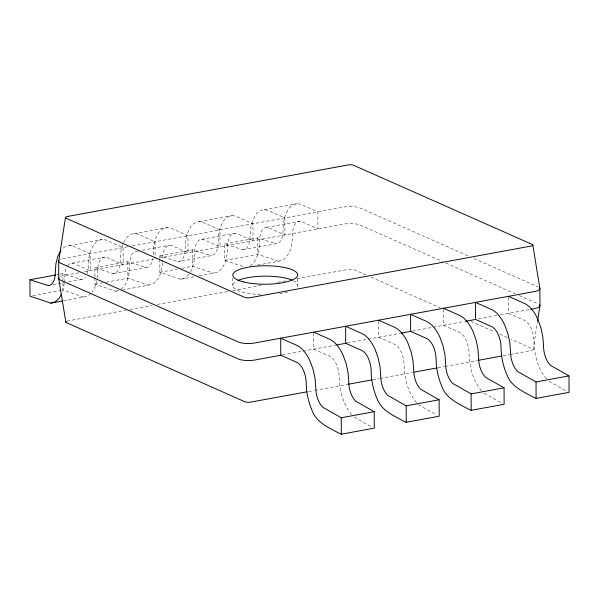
<?xml version="1.0" encoding="UTF-8"?>
<svg xmlns="http://www.w3.org/2000/svg" width="599" height="599" viewBox="0 0 599 599"><rect width="100%" height="100%" fill="white"/><g stroke="black" fill="none" stroke-linecap="round" stroke-linejoin="round"><path stroke-width="0.45" stroke-dasharray="3 2.25" d="M64.333 283.32L62.333 292.394M64.392 282.466L64.827 276.498A17.76 9.12 79.6 0 1 66.759 267.004M97.233 278.108L97.787 270.441A17.76 9.12 79.6 0 1 107.258 257.637L123.139 264.676L123.08 247.649L107.199 240.611A35.513 18.247 79.6 0 0 93.758 244.609L90.756 250.322L88.877 257.69L88.263 266.211A17.76 9.12 79.6 0 1 87.012 274.162M153.187 254.276L153.808 245.747L155.68 238.38L158.683 232.674A35.513 18.247 79.6 0 1 172.13 228.676L188.011 235.714L188.071 252.741L172.19 245.702A17.76 9.12 79.6 0 0 162.718 258.498L162.471 261.913M162.404 262.766C162.022 270.493 159.821 278.969 153.292 283.769L148.702 285.131L123.065 289.841M533.177 349.397L537.415 322.022M96.753 280.602L95.293 286.329L92.291 292.042M122.72 244.444L120.841 251.812L120.227 260.333A17.76 9.12 79.6 0 1 113.218 273.653L94.874 267.805L94.912 276.94M123.813 242.355L125.723 238.731A35.513 18.247 79.6 0 1 139.163 234.733L155.044 241.779L155.104 258.805M190.362 271.991L192.189 268.517L194.061 261.149L194.682 252.621A17.76 9.12 79.6 0 1 204.154 239.825L220.035 246.863L219.975 229.836L204.094 222.798A35.513 18.247 79.6 0 0 190.647 226.796L187.644 232.502L185.772 239.877L185.151 248.398A17.76 9.12 79.6 0 1 178.143 261.711L159.806 255.87L159.813 258.611M90.981 293.263L88.36 295.704L83.778 297.067L63.636 300.773M120.983 289.212C128.351 283.469 129.384 273.249 129.751 264.563A17.76 9.12 79.6 0 1 139.223 251.76M189.179 274.23L185.256 277.891L180.666 279.254L159.866 272.313L159.821 259.524M250.18 265.949C257.997 260.206 259.3 249.701 259.607 240.686A17.76 9.12 79.6 0 1 269.078 227.89L284.959 234.928L284.899 217.901L269.018 210.863A35.513 18.247 79.6 0 0 255.578 214.861L252.576 220.567L250.696 227.934L250.083 236.463A17.76 9.12 79.6 0 1 243.074 249.776L224.73 243.935L224.79 260.378L242.977 266.48M94.912 277.861L94.934 284.255L115.742 291.189L118.033 290.508M198.98 275.884L213.633 273.189L218.216 271.826C226.033 266.083 227.335 255.578 227.642 246.563A17.76 9.12 79.6 0 1 237.114 233.76L252.995 240.805L252.935 223.779L237.054 216.741A35.513 18.247 79.6 0 0 223.614 220.739L220.612 226.444L218.732 233.812L218.111 242.34A17.76 9.12 79.6 0 1 211.11 255.653L178.143 261.711M257.503 265.125L278.557 261.254L283.147 259.891C290.964 254.141 292.26 243.643 292.574 234.628A17.76 9.12 79.6 0 1 302.038 221.825L317.927 228.87L317.867 211.844L301.986 204.798A35.513 18.247 79.6 0 0 288.538 208.796L285.536 214.509L283.664 221.877L283.042 230.405A17.76 9.12 79.6 0 1 276.034 243.718L243.074 249.776M67.103 321.101L126.239 310.155M69.304 245.642L102.272 239.585M134.236 233.707L167.196 227.65M199.16 221.772L232.127 215.707M264.092 209.837L297.052 203.772M127.632 246.818L64.145 258.491A11.838 3.362 -0.2 0 0 60.005 259.786M132.229 245.972L343.833 207.067A11.838 3.362 -0.2 0 1 360.179 208.048L468.792 256.2M71.835 263.186L104.795 257.121M142.255 250.24L169.719 245.186M201.683 239.308L234.651 233.251M266.615 227.373L299.575 221.316M56.501 274.859L59.249 274.357M60.17 274.192L62.91 273.683L81.254 279.523A17.76 9.12 79.6 0 0 85.507 277.015M94.874 267.805L127.842 261.748L146.178 267.588A17.76 9.12 79.6 0 0 152.88 258.536M159.806 255.87L192.766 249.813L211.11 255.653M224.73 243.935L257.697 237.87L276.034 243.718M78.926 272.807L64.205 275.51A11.838 3.362 -0.2 0 0 60.065 276.805M84.452 271.789L153.449 259.105M158.765 258.132L343.893 224.093A11.838 3.362 -0.2 0 1 360.239 225.074L442.339 261.471M52.869 284.742L63.853 282.728M68.436 281.882L81.254 279.523M113.218 273.653L146.178 267.588M32.758 295.681L61.143 290.463M94.934 284.255L102.257 282.908M105.926 282.234L127.901 278.191L148.702 285.131M159.866 272.313L177.259 269.116M181.834 268.277L192.826 266.256L213.633 273.189M224.79 260.378L257.75 254.32L278.557 261.254M115.742 291.189L119.403 290.515M180.666 279.254L194.405 276.731M129.908 309.481L151.929 305.43M157.432 304.419L228.084 291.428M232.667 290.582L261.112 285.356M277.629 282.316L286.801 280.632M296.894 278.775L348.932 269.288A4.897 1.393 -0.2 0 1 353.709 269.572L365.914 274.866M282.399 354.937L335.762 345.129M347.525 342.965L400.162 333.284M412.456 331.03L432.366 327.368M433.279 327.196L464.562 321.446M478.301 318.923L499.356 315.052M500.27 314.879L529.883 309.436M308.522 391.544L314.033 390.533M314.947 390.368L347.061 384.461M372.75 379.736L379.174 378.561M380.088 378.388L412.202 372.488M437.899 367.764L444.316 366.581M445.237 366.408L477.351 360.508M503.04 355.784L509.464 354.601M510.378 354.436L531.897 350.408A4.897 1.393 -0.2 0 0 532.96 349.045L510.902 339.146M83.778 297.067L62.97 290.133L62.91 273.683M473.921 258.476L538.059 286.914M445.761 262.991L515.028 293.705M519.303 295.599L538.119 303.94M371.028 277.135L440.115 307.759M470.821 321.371L494.699 331.958M499.813 334.227L507.495 337.634M549.028 381.264L566.587 391.237M484.097 393.206L501.655 403.179M418.372 404.684L436.731 415.114M354.241 417.076L371.799 427.05M546.498 378.77C537.632 368.685 534.495 354.78 533.986 341.662A17.76 9.12 79.6 0 0 524.395 320.405L508.514 313.367L508.454 296.34M481.574 390.713C472.701 380.627 469.564 366.723 469.062 353.597A17.76 9.12 79.6 0 0 459.47 332.348L443.589 325.302L443.53 308.275M416.642 402.648C407.777 392.562 404.639 378.658 404.13 365.532A17.76 9.12 79.6 0 0 394.539 344.283L378.658 337.237L378.598 320.218M351.718 414.583C342.845 404.497 339.708 390.593 339.206 377.467A17.76 9.12 79.6 0 0 329.615 356.218L313.734 349.18L313.674 332.153M297.703 278.827L297.725 284.877M257.697 237.87L257.75 254.32M232.809 278.093L232.839 285.88M192.766 249.813L192.826 266.256M127.842 261.748L127.901 278.191M293.555 280.751A32.473 9.225 -0.2 0 1 295.786 288.441M287.722 291.975A32.473 9.225 -0.2 0 1 278.55 293.757M260.73 294.528A32.473 9.225 -0.2 0 1 236.485 281.208M67.575 265.694A17.76 9.12 79.6 0 1 74.298 263.695L90.179 270.741L90.12 253.714L74.239 246.668A35.513 18.247 79.6 0 0 61.39 249.91"/><path stroke-width="0.9" d="M65.456 217.677L58.672 261.486L58.732 278.513L65.823 322.105M537.558 321.109L539.961 305.595L539.901 288.568L532.811 244.976M60.799 250.667L57.789 256.379L55.917 263.747L55.295 272.275A17.76 9.12 79.6 0 1 48.294 285.588L29.95 279.74L30.01 296.191L50.818 303.124L62.715 300.938M61.233 294.476L59.331 298.1L55.4 301.761L50.818 303.124M29.95 279.74L55.587 275.031M281.478 355.11L254.8 360.014A11.838 3.362 -0.2 0 1 238.454 359.033L60.574 280.167A11.838 3.362 -0.2 0 1 59.009 277.637M336.683 344.957L346.799 343.1M401.083 333.119L411.199 331.254M465.483 321.281L475.606 319.417M530.804 309.271L534.488 308.59A11.838 3.362 -0.2 0 0 539.422 304.734M306.688 391.881L250.068 402.214A4.897 1.393 -0.2 0 1 245.283 401.929L66.04 322.464A4.897 1.393 -0.2 0 1 66.369 321.401M347.982 384.296L371.837 379.908M414.036 372.144L436.978 367.928M478.264 360.336L501.206 356.12M341.25 417.758L374.21 411.7L374.27 428.143L341.303 434.208L338.839 433.114C328.312 427.372 316.145 422.362 311.907 410.083C308.328 401.674 306.456 392.652 306.239 383.532A17.76 9.12 79.6 0 0 296.655 362.275L280.766 355.237L280.706 338.21L296.595 345.256A35.513 18.247 79.6 0 1 310.102 361.204L313.157 369.598L315.089 378.65L315.77 387.755A17.76 9.12 79.6 0 0 322.891 407.335L341.25 417.758L341.303 434.208M406.174 405.822L439.134 399.765L439.194 416.208L406.234 422.265L403.763 421.172C393.236 415.429 381.069 410.42 376.831 398.148C373.252 389.739 371.38 380.717 371.17 371.59A17.76 9.12 79.6 0 0 361.579 350.34L345.698 343.302L345.638 326.275L361.519 333.314A35.513 18.247 79.6 0 1 375.034 349.262L378.081 357.663L380.021 366.715L380.694 375.82A17.76 9.12 79.6 0 0 387.815 395.392L406.174 405.822L406.234 422.265M471.099 393.887L504.066 387.823L504.126 404.273L471.158 410.33L468.695 409.237C458.168 403.494 446 398.485 441.762 386.205C438.183 377.804 436.312 368.782 436.094 359.655A17.76 9.12 79.6 0 0 426.503 338.405L410.622 331.367L410.562 314.34L426.443 321.378A35.513 18.247 79.6 0 1 439.958 337.327L443.013 345.72L444.945 354.78L445.626 363.878A17.76 9.12 79.6 0 0 452.747 383.457L471.099 393.887L471.158 410.33M536.03 381.945L568.99 375.887L569.05 392.338L536.09 398.395L533.619 397.302C523.092 391.559 510.925 386.55 506.687 374.27C503.108 365.869 501.236 356.847 501.026 347.719A17.76 9.12 79.6 0 0 491.435 326.47L475.554 319.424L475.494 302.398L491.375 309.443A35.513 18.247 79.6 0 1 504.882 325.392L507.937 333.785L509.869 342.845L510.55 351.942A17.76 9.12 79.6 0 0 517.671 371.522L536.03 381.945L536.09 398.395M508.454 296.34L524.335 303.386A35.513 18.247 79.6 0 1 537.85 319.334L540.904 327.728L542.836 336.78L543.518 345.885A17.76 9.12 79.6 0 0 550.638 365.457L568.99 375.887M443.53 308.275L459.411 315.321A35.513 18.247 79.6 0 1 472.918 331.269L475.973 339.663L477.905 348.723L478.586 357.82A17.76 9.12 79.6 0 0 485.707 377.4L504.066 387.823M378.598 320.218L394.479 327.256A35.513 18.247 79.6 0 1 407.994 343.205L411.049 351.598L412.981 360.658L413.662 369.755A17.76 9.12 79.6 0 0 420.783 389.335L439.134 399.765M313.674 332.153L329.555 339.191A35.513 18.247 79.6 0 1 343.07 355.14L346.117 363.533L348.056 372.593L348.73 381.698A17.76 9.12 79.6 0 0 355.851 401.27L374.21 411.7M237.9 280.504A32.473 9.225 -0.2 0 1 292.012 280.055M58.949 260.61A11.838 3.362 -0.2 0 0 60.514 263.141L238.395 342.007A11.838 3.362 -0.2 0 0 254.74 342.987L534.428 291.563A11.838 3.362 -0.2 0 0 539.362 287.707M68.069 216.359L66.736 216.673A4.897 1.393 -0.2 0 0 65.673 218.036L244.924 297.508A4.897 1.393 -0.2 0 0 249.701 297.793L531.53 245.979A4.897 1.393 -0.2 0 0 532.593 244.617L353.35 165.152A4.897 1.393 -0.2 0 0 348.566 164.86L68.069 216.359M243.284 281.867A32.473 9.225 -0.2 0 0 296.939 276.903A32.473 9.225 -0.2 0 0 255.503 266.233A32.473 9.225 -0.2 0 0 243.284 281.867"/></g></svg>
